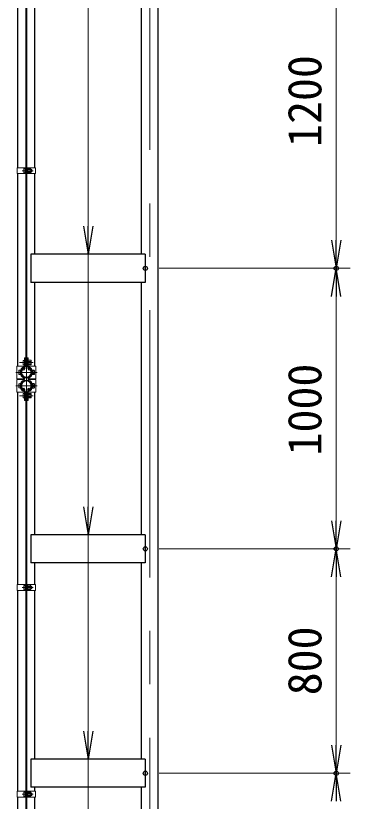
# Model space of a CAD drawing. Units: millimetres, scale not verified. Extents: x -10500 to 10500, y -7425 to 7425.
# Drawn here: x -2363 to -1170, y -2145 to 656 of the extents above; entities that cross this region are included whole.
import ezdxf
from ezdxf.enums import TextEntityAlignment as Align

# ---------------------------------------------------------------- set-up
doc = ezdxf.new("R2010")
doc.units = ezdxf.units.MM
doc.header["$LTSCALE"] = 30
doc.header["$PDMODE"] = 32
doc.header["$PDSIZE"] = 15
doc.linetypes.add('USER1', pattern=[50.8, 31.75, -6.35, 6.35, -6.35])
for name, color, linetype, lineweight in [('0-1_D-STR1', 1, 'Continuous', 25), ('0-4_D-BMK', 2, 'USER1', 13), ('0-5_D-STR3', 3, 'Continuous', 13), ('0-7_D-STR-DIM', 7, 'Continuous', 13), ('0-B_D-STR-TXT', 7, 'Continuous', 13)]:
    doc.layers.add(name, color=color, linetype=linetype, lineweight=lineweight)
doc.layers.add('0-8_0', color=7, linetype='Continuous')
doc.layers.add('0-9_Defpoints', color=8, linetype='Continuous')
doc.styles.add('ＭＳ ゴシック', font='')
doc.styles.get('ＭＳ ゴシック').set_extended_font_data('MS Gothic')

# ---------------------------------------------------------------- blocks, each defined once
blk = doc.blocks.new('_Open')
at = {"layer": '0-8_0'}
blk.add_line((-30, 5), (0, 0), dxfattribs=at)
blk.add_lwpolyline([(-30, -5), (0, 0), (-30, 0)], dxfattribs=at)

msp = doc.modelspace()

# ---------------------------------------------------------------- linework, layer by layer
at = {"layer": '0-1_D-STR1'}
for p, q in [((-1855.03, -4345), (-1855.03, 2764)), ((-1915.53, 905), (-1915.53, -195)), ((-2355.53, 113.5), (-2355.53, 829.5)), ((-2295.03, 113.5), (-2295.03, 829.5)), ((-2355.53, -593.45), (-2355.53, 92.5)), ((-2295.03, -195), (-2295.03, 92.5)), ((-2309.28, -195), (-2309.28, -295)), ((-1901.28, -195), (-2309.28, -195)), ((-1901.28, -195), (-1901.28, -295)), ((-1901.28, -295), (-2309.28, -295)), ((-2295.03, -593.45), (-2295.03, -295)), ((-1915.53, -295), (-1915.53, -1195)), ((-2331.95, -600.62), (-2335.46, -606.7)), ((-2335.46, -606.7), (-2334.07, -607.5)), ((-2330.56, -601.42), (-2334.07, -607.5)), ((-2319.99, -601.42), (-2316.48, -607.5)), ((-2318.6, -600.62), (-2315.1, -606.7)), ((-2315.1, -606.7), (-2316.48, -607.5)), ((-2355.53, -641.55), (-2355.53, -638.45)), ((-2295.03, -641.55), (-2295.03, -638.45)), ((-2355.53, -1372.5), (-2355.53, -686.55)), ((-2335.46, -673.3), (-2334.07, -672.5)), ((-2331.95, -679.38), (-2335.46, -673.3)), ((-2330.56, -678.58), (-2334.07, -672.5)), ((-2319.99, -678.58), (-2316.48, -672.5)), ((-2318.6, -679.38), (-2315.1, -673.3)), ((-2315.1, -673.3), (-2316.48, -672.5)), ((-2295.03, -1195), (-2295.03, -686.55)), ((-2309.28, -1195), (-2309.28, -1295)), ((-1901.28, -1195), (-2309.28, -1195)), ((-1901.28, -1195), (-1901.28, -1295)), ((-1901.28, -1295), (-2309.28, -1295)), ((-2295.03, -1372.5), (-2295.03, -1295)), ((-1915.53, -1295), (-1915.53, -1995)), ((-2355.53, -2109.5), (-2355.53, -1393.5)), ((-2295.03, -1995), (-2295.03, -1393.5)), ((-2309.28, -1995), (-2309.28, -2095)), ((-1901.28, -1995), (-2309.28, -1995)), ((-1901.28, -1995), (-1901.28, -2095)), ((-1901.28, -2095), (-2309.28, -2095)), ((-2295.03, -2109.5), (-2295.03, -2095)), ((-1915.53, -2095), (-1915.53, -2645)), ((-2355.53, -2846.5), (-2355.53, -2130.5)), ((-2295.03, -2645), (-2295.03, -2130.5))]:
    msp.add_line(p, q, dxfattribs=at)
for centre, radius, start, end in [((-2325.28, -615.95), 19.05, 114.32478, 65.67522), ((-2325.28, -615.95), 17.45, 114.32478, 65.67522), ((-2332.3, -600.42), 2, 330, 114.32478), ((-2332.3, -600.42), 0.401, 330, 114.32478), ((-2318.26, -600.42), 2, 65.67522, 210), ((-2318.26, -600.42), 0.401, 65.67522, 210), ((-2325.28, -664.05), 19.05, 294.32478, 245.67522), ((-2325.28, -664.05), 17.45, 294.32478, 245.67522), ((-2332.3, -679.58), 2, 245.67522, 30), ((-2332.3, -679.58), 0.401, 245.67522, 30), ((-2318.26, -679.58), 2, 150, 294.32478), ((-2318.26, -679.58), 0.401, 150, 294.32478)]:
    msp.add_arc(centre, radius, start, end, dxfattribs=at)
at = {"layer": '0-4_D-BMK'}
for p, q in [((-2325.28, 4395), (-2325.28, -4395)), ((-1885.28, -4395), (-1885.28, 2799.81)), ((-2339.83, 103), (-2301.23, 103)), ((-2349.72, -580.95), (-2300.84, -580.95)), ((-2363.25, -615.95), (-2287.31, -615.95)), ((-2363.25, -664.05), (-2287.31, -664.05)), ((-2349.72, -699.05), (-2300.84, -699.05)), ((-2339.83, -1383), (-2301.23, -1383)), ((-2339.83, -2120), (-2301.23, -2120))]:
    msp.add_line(p, q, dxfattribs=at)
at = {"layer": '0-5_D-STR3'}
for p, q in [((-2327.53, 2275.95), (-2327.53, -595.95)), ((-2323.03, 2275.95), (-2323.03, -595.95)), ((-2357.83, 113.5), (-2357.83, 92.5)), ((-2327.53, 113.5), (-2357.83, 113.5)), ((-2329.83, 113.5), (-2329.83, 92.5)), ((-2323.03, 113.5), (-2292.73, 113.5)), ((-2320.73, 113.5), (-2320.73, 92.5)), ((-2292.73, 113.5), (-2292.73, 92.5)), ((-2327.53, 92.5), (-2357.83, 92.5)), ((-2334.63, 109.5), (-2334.63, 96.5)), ((-2329.83, 111), (-2329.83, 95)), ((-2323.03, 92.5), (-2292.73, 92.5)), ((-2310.73, 111.1), (-2320.73, 111.1)), ((-2320.73, 111.1), (-2320.73, 94.9)), ((-2310.73, 107.05), (-2320.73, 107.05)), ((-2310.73, 98.95), (-2320.73, 98.95)), ((-2310.73, 94.9), (-2320.73, 94.9)), ((-2309.73, 109.23), (-2309.73, 96.89)), ((-2309.73, 107), (-2305.83, 107)), ((-2309.73, 106.32), (-2305.5, 106.32)), ((-2309.73, 99.68), (-2305.5, 99.68)), ((-2309.73, 99), (-2305.83, 99)), ((-2305.83, 107), (-2305.83, 99)), ((-2336.58, -574.45), (-2336.58, -587.45)), ((-2331.78, -563.95), (-2331.78, -593.52)), ((-2331.78, -563.95), (-2329.48, -563.95)), ((-2329.48, -563.95), (-2329.48, -593.52)), ((-2327.78, -575.63), (-2329.48, -575.63)), ((-2327.78, -586.27), (-2329.48, -586.27)), ((-2327.78, -575.63), (-2327.78, -586.27)), ((-2327.78, -576.95), (-2327.53, -576.95)), ((-2327.78, -584.95), (-2327.53, -584.95)), ((-2323.03, -576.95), (-2321.08, -576.95)), ((-2323.03, -584.95), (-2321.08, -584.95)), ((-2321.08, -563.95), (-2321.08, -593.52)), ((-2321.08, -563.95), (-2318.78, -563.95)), ((-2318.78, -563.95), (-2318.78, -593.52)), ((-2308.78, -572.85), (-2318.78, -572.85)), ((-2308.78, -576.9), (-2318.78, -576.9)), ((-2318.78, -576.95), (-2318.58, -576.95)), ((-2318.78, -584.95), (-2318.58, -584.95)), ((-2308.78, -585), (-2318.78, -585)), ((-2307.78, -574.72), (-2307.78, -587.06)), ((-2307.78, -576.95), (-2307.78, -584.95)), ((-2307.78, -577.63), (-2307.45, -577.63)), ((-2307.78, -584.27), (-2307.45, -584.27)), ((-2358.93, -593.45), (-2331.78, -593.45)), ((-2358.93, -593.45), (-2358.93, -638.45)), ((-2352.08, -609.45), (-2352.08, -622.45)), ((-2347.28, -607.95), (-2347.28, -623.95)), ((-2346.91, -611.95), (-2347.28, -611.95)), ((-2327.53, -595.95), (-2323.03, -595.95)), ((-2308.78, -589.05), (-2318.78, -589.05)), ((-2318.78, -593.45), (-2291.63, -593.45)), ((-2303.28, -611.95), (-2303.64, -611.95)), ((-2297.78, -607.85), (-2303.28, -607.85)), ((-2303.28, -607.85), (-2303.28, -624.05)), ((-2297.78, -611.9), (-2303.28, -611.9)), ((-2296.78, -609.72), (-2296.78, -622.06)), ((-2296.78, -611.95), (-2296.28, -611.95)), ((-2296.78, -611.95), (-2296.28, -611.95)), ((-2296.78, -612.63), (-2295.95, -612.63)), ((-2296.28, -611.95), (-2296.28, -619.95)), ((-2291.63, -593.45), (-2291.63, -638.45)), ((-2358.93, -638.45), (-2331.98, -638.45)), ((-2358.93, -641.55), (-2331.98, -641.55)), ((-2358.93, -686.55), (-2358.93, -641.55)), ((-2346.91, -619.95), (-2347.28, -619.95)), ((-2331.98, -634.48), (-2332.76, -636.64)), ((-2331.98, -645.52), (-2332.76, -643.36)), ((-2331.98, -634.48), (-2331.98, -638.45)), ((-2331.98, -645.52), (-2331.98, -641.55)), ((-2318.58, -634.48), (-2318.58, -638.45)), ((-2318.58, -634.48), (-2317.8, -636.64)), ((-2318.58, -638.45), (-2291.63, -638.45)), ((-2318.58, -645.52), (-2318.58, -641.55)), ((-2318.58, -641.55), (-2291.63, -641.55)), ((-2318.58, -645.52), (-2317.8, -643.36)), ((-2303.28, -619.95), (-2303.64, -619.95)), ((-2297.78, -620), (-2303.28, -620)), ((-2297.78, -624.05), (-2303.28, -624.05)), ((-2296.78, -619.27), (-2295.95, -619.27)), ((-2296.78, -619.95), (-2296.28, -619.95)), ((-2296.78, -619.95), (-2296.28, -619.95)), ((-2291.63, -686.55), (-2291.63, -641.55)), ((-2352.08, -670.55), (-2352.08, -657.55)), ((-2347.28, -672.05), (-2347.28, -656.05)), ((-2346.91, -660.05), (-2347.28, -660.05)), ((-2346.91, -668.05), (-2347.28, -668.05)), ((-2303.28, -660.05), (-2303.64, -660.05)), ((-2303.28, -668.05), (-2303.64, -668.05)), ((-2297.78, -655.95), (-2303.28, -655.95)), ((-2303.28, -672.15), (-2303.28, -655.95)), ((-2297.78, -660), (-2303.28, -660)), ((-2297.78, -668.1), (-2303.28, -668.1)), ((-2296.78, -670.28), (-2296.78, -657.94)), ((-2296.78, -660.05), (-2296.28, -660.05)), ((-2296.78, -660.05), (-2296.28, -660.05)), ((-2296.78, -660.73), (-2295.95, -660.73)), ((-2296.78, -667.37), (-2295.95, -667.37)), ((-2296.78, -668.05), (-2296.28, -668.05)), ((-2296.78, -668.05), (-2296.28, -668.05)), ((-2296.28, -668.05), (-2296.28, -660.05)), ((-2358.93, -686.55), (-2331.78, -686.55)), ((-2336.58, -705.55), (-2336.58, -692.55)), ((-2331.78, -716.05), (-2331.78, -686.48)), ((-2329.48, -716.05), (-2329.48, -686.48)), ((-2327.78, -693.73), (-2329.48, -693.73)), ((-2327.78, -704.37), (-2327.78, -693.73)), ((-2327.78, -695.05), (-2327.53, -695.05)), ((-2327.53, -684.05), (-2323.03, -684.05)), ((-2327.53, -684.05), (-2327.53, -3555.95)), ((-2323.03, -684.05), (-2323.03, -3555.95)), ((-2323.03, -695.05), (-2321.08, -695.05)), ((-2321.08, -716.05), (-2321.08, -686.48)), ((-2318.78, -716.05), (-2318.78, -686.48)), ((-2318.78, -686.55), (-2291.63, -686.55)), ((-2308.78, -690.95), (-2318.78, -690.95)), ((-2308.78, -695), (-2318.78, -695)), ((-2318.78, -695.05), (-2318.58, -695.05)), ((-2307.78, -705.28), (-2307.78, -692.94)), ((-2307.78, -703.05), (-2307.78, -695.05)), ((-2307.78, -695.73), (-2307.45, -695.73)), ((-2297.78, -672.15), (-2303.28, -672.15)), ((-2331.78, -716.05), (-2329.48, -716.05)), ((-2327.78, -704.37), (-2329.48, -704.37)), ((-2327.78, -703.05), (-2327.53, -703.05)), ((-2323.03, -703.05), (-2321.08, -703.05)), ((-2321.08, -716.05), (-2318.78, -716.05)), ((-2318.78, -703.05), (-2318.58, -703.05)), ((-2308.78, -703.1), (-2318.78, -703.1)), ((-2308.78, -707.15), (-2318.78, -707.15)), ((-2307.78, -702.37), (-2307.45, -702.37)), ((-2357.83, -1372.5), (-2357.83, -1393.5)), ((-2327.53, -1372.5), (-2357.83, -1372.5)), ((-2327.53, -1393.5), (-2357.83, -1393.5)), ((-2334.63, -1376.5), (-2334.63, -1389.5)), ((-2329.83, -1372.5), (-2329.83, -1393.5)), ((-2329.83, -1375), (-2329.83, -1391)), ((-2323.03, -1372.5), (-2292.73, -1372.5)), ((-2323.03, -1393.5), (-2292.73, -1393.5)), ((-2320.73, -1372.5), (-2320.73, -1393.5)), ((-2310.73, -1374.9), (-2320.73, -1374.9)), ((-2320.73, -1374.9), (-2320.73, -1391.1)), ((-2310.73, -1378.95), (-2320.73, -1378.95)), ((-2310.73, -1387.05), (-2320.73, -1387.05)), ((-2310.73, -1391.1), (-2320.73, -1391.1)), ((-2309.73, -1376.77), (-2309.73, -1389.11)), ((-2309.73, -1379), (-2305.83, -1379)), ((-2309.73, -1379.68), (-2305.5, -1379.68)), ((-2309.73, -1386.32), (-2305.5, -1386.32)), ((-2309.73, -1387), (-2305.83, -1387)), ((-2305.83, -1379), (-2305.83, -1387)), ((-2292.73, -1372.5), (-2292.73, -1393.5)), ((-2357.83, -2109.5), (-2357.83, -2130.5)), ((-2327.53, -2109.5), (-2357.83, -2109.5)), ((-2334.63, -2113.5), (-2334.63, -2126.5)), ((-2329.83, -2109.5), (-2329.83, -2130.5)), ((-2329.83, -2112), (-2329.83, -2128)), ((-2323.03, -2109.5), (-2292.73, -2109.5)), ((-2320.73, -2109.5), (-2320.73, -2130.5)), ((-2310.73, -2111.9), (-2320.73, -2111.9)), ((-2320.73, -2111.9), (-2320.73, -2128.1)), ((-2310.73, -2115.95), (-2320.73, -2115.95)), ((-2310.73, -2124.05), (-2320.73, -2124.05)), ((-2310.73, -2128.1), (-2320.73, -2128.1)), ((-2309.73, -2113.77), (-2309.73, -2126.11)), ((-2309.73, -2116), (-2305.83, -2116)), ((-2309.73, -2116.68), (-2305.5, -2116.68)), ((-2309.73, -2123.32), (-2305.5, -2123.32)), ((-2309.73, -2124), (-2305.83, -2124)), ((-2305.83, -2116), (-2305.83, -2124)), ((-2292.73, -2109.5), (-2292.73, -2130.5)), ((-2327.53, -2130.5), (-2357.83, -2130.5)), ((-2323.03, -2130.5), (-2292.73, -2130.5))]:
    msp.add_line(p, q, dxfattribs=at)
for centre, radius, start, end in [((-2312.27, 109.07), 2.54, 307.21089, 52.78911), ((-2318.43, 103), 8.7, 332.26063, 27.73937), ((-2312.28, 96.92), 2.55, 307.42505, 52.57495), ((-2313.33, 103), 8.5, 331.92751, 28.07249), ((-2310.32, -574.88), 2.54, 307.21089, 52.78911), ((-2316.48, -580.95), 8.7, 332.26063, 27.73937), ((-2310.33, -587.03), 2.55, 307.42505, 52.57495), ((-2315.28, -580.95), 8.5, 331.92751, 28.07249), ((-2325.28, -615.95), 22, 110.1633, 250.11694), ((-2325.28, -615.95), 19.7, 109.83718, 250.11694), ((-2333.78, -593.52), 2, 297.27961, 0), ((-2333.78, -593.52), 4.3, 294.96438, 0), ((-2316.78, -593.52), 4.3, 180, 245.03562), ((-2316.78, -593.52), 2, 180, 242.72039), ((-2325.28, -615.95), 19.7, 289.88306, 70.16282), ((-2325.28, -615.95), 22, 289.88306, 69.8367), ((-2299.32, -609.88), 2.54, 307.21089, 52.78911), ((-2305.48, -615.95), 8.7, 332.26063, 27.73937), ((-2303.78, -615.95), 8.5, 331.92751, 28.07249), ((-2325.28, -664.05), 22, 109.88306, 249.8367), ((-2325.28, -664.05), 22, 290.1633, 70.11694), ((-2299.33, -622.03), 2.55, 307.42505, 52.57495), ((-2325.28, -664.05), 19.7, 109.88306, 250.16282), ((-2325.28, -664.05), 19.7, 289.83718, 70.11694), ((-2299.33, -657.98), 2.55, 307.42505, 52.57495), ((-2305.48, -664.05), 8.7, 332.26063, 27.73937), ((-2299.32, -670.13), 2.54, 307.21089, 52.78911), ((-2303.78, -664.05), 8.5, 331.92751, 28.07249), ((-2333.78, -686.48), 2, 0, 62.72039), ((-2333.78, -686.48), 4.3, 0, 65.03562), ((-2316.78, -686.48), 4.3, 114.96438, 180), ((-2316.78, -686.48), 2, 117.27961, 180), ((-2310.33, -692.97), 2.55, 307.42505, 52.57495), ((-2316.48, -699.05), 8.7, 332.26063, 27.73937), ((-2315.28, -699.05), 8.5, 331.92751, 28.07249), ((-2310.32, -705.12), 2.54, 307.21089, 52.78911), ((-2312.27, -1376.93), 2.54, 307.21089, 52.78911), ((-2318.43, -1383), 8.7, 332.26063, 27.73937), ((-2312.28, -1389.08), 2.55, 307.42505, 52.57495), ((-2313.33, -1383), 8.5, 331.92751, 28.07249), ((-2312.27, -2113.93), 2.54, 307.21089, 52.78911), ((-2318.43, -2120), 8.7, 332.26063, 27.73937), ((-2312.28, -2126.08), 2.55, 307.42505, 52.57495), ((-2313.33, -2120), 8.5, 331.92751, 28.07249)]:
    msp.add_arc(centre, radius, start, end, dxfattribs=at)
for centre, start_param, end_param in [((-2329.83, 109.5), 1.5707963, 3.1415927), ((-2329.83, 96.5), 3.1415927, 4.712389), ((-2331.78, -574.45), 1.5707963, 3.1415927), ((-2331.78, -587.45), 3.1415927, 4.712389), ((-2347.28, -609.45), 1.5707963, 3.1415927), ((-2347.28, -622.45), 3.1415927, 4.712389), ((-2347.28, -657.55), 1.5707963, 3.1415927), ((-2347.28, -670.55), 3.1415927, 4.712389), ((-2331.78, -692.55), 1.5707963, 3.1415927), ((-2331.78, -705.55), 3.1415927, 4.712389), ((-2329.83, -1376.5), 1.5707963, 3.1415927), ((-2329.83, -1389.5), 3.1415927, 4.712389), ((-2329.83, -2113.5), 1.5707963, 3.1415927), ((-2329.83, -2126.5), 3.1415927, 4.712389)]:
    msp.add_ellipse(centre, major_axis=(4.8, 0), ratio=0.3125, start_param=start_param, end_param=end_param, dxfattribs=at)
at = {"layer": '0-7_D-STR-DIM'}
for p, q in [((-1220.28, 855), (-1220.28, -145)), ((-1851.28, -245), (-1170.28, -245)), ((-1851.28, -245), (-1170.28, -245)), ((-1220.28, -345), (-1220.28, -1145)), ((-1851.28, -1245), (-1170.28, -1245)), ((-1851.28, -1245), (-1170.28, -1245)), ((-1220.28, -1345), (-1220.28, -1945)), ((-1851.28, -2045), (-1170.28, -2045)), ((-1851.28, -2045), (-1170.28, -2045))]:
    msp.add_line(p, q, dxfattribs=at)
at = {"layer": '0-9_Defpoints'}
for p in [(-1901.28, -245), (-1220.28, -245), (-1901.28, -1245), (-1220.28, -1245), (-1901.28, -2045), (-1901.28, -2045), (-1220.28, -2045), (-1220.28, -2045)]:
    msp.add_point(p, dxfattribs=at)
at = {"layer": '0-B_D-STR-TXT'}
for q in [(-2105.28, -193), (-2105.28, -2643), (-2105.28, -1993), (-2105.28, -1193), (-2105.28, -3143)]:
    msp.add_line((-2105.28, 1398.8), q, dxfattribs=at)

# ---------------------------------------------------------------- block references
at = {"layer": '0-7_D-STR-DIM', "xscale": 3.333333, "yscale": 3.333333}
for p, rotation in [((-1220.28, -245), 270), ((-1220.28, -245), 90), ((-1220.28, -1245), 270), ((-1220.28, -1245), 90), ((-1220.28, -2045), 270), ((-1220.28, -2045), 90)]:
    msp.add_blockref('_Open', p, dxfattribs=dict(at, rotation=rotation))
at = {"layer": '0-B_D-STR-TXT', "xscale": 3.333333, "yscale": 3.333333, "rotation": 270}
for p in [(-2105.28, -195), (-2105.28, -1195), (-2105.28, -1995)]:
    msp.add_blockref('_Open', p, dxfattribs=at)

# ---------------------------------------------------------------- texts
at = {"layer": '0-7_D-STR-DIM', "style": 'ＭＳ ゴシック'}
for s, p in [('1200', (-1237.15, 187.75)), ('1000', (-1237.15, -912.25)), ('800', (-1237.15, -1767.19))]:
    msp.add_text(s, height=120.3, rotation=90, dxfattribs=at).set_placement(p, align=Align.BOTTOM_LEFT)

doc.saveas('drawing.dxf')
